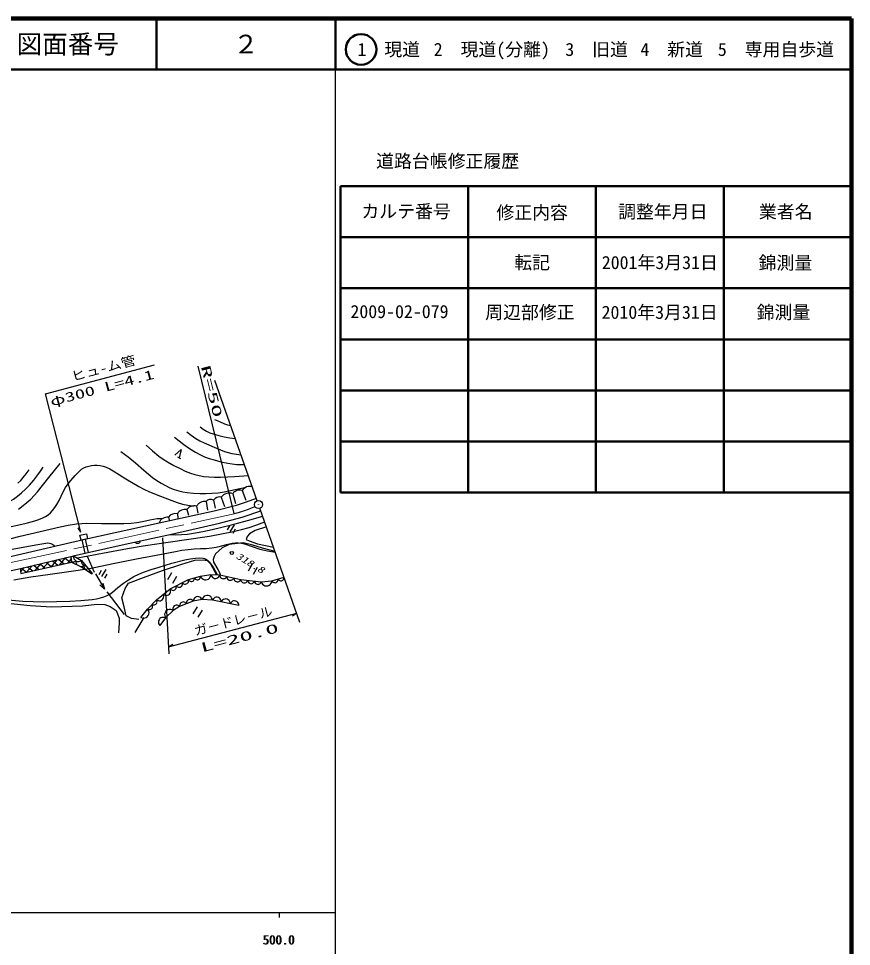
# Model space of a CAD drawing. Units: millimetres, scale not verified. Extents: x 300721 to 940721, y 14804 to 374804.
# Drawn here: x 777718 to 940721, y 193161 to 374804 of the extents above; entities that cross this region are included whole.
import ezdxf
from ezdxf.enums import TextEntityAlignment as Align

# ---------------------------------------------------------------- set-up
doc = ezdxf.new("R2010")
doc.units = ezdxf.units.MM
doc.header["$LTSCALE"] = 1000
doc.linetypes.add('CHAIN', pattern=[18.5, 12, -1.5, 3.5, -1.5])
for name, color, linetype, lineweight in [('M-BGD', 7, 'Continuous', 25), ('M-BMK', 2, 'CHAIN', 13), ('M-TTL', 2, 'Continuous', 140), ('M-TTL-BAND', 7, 'Continuous', 25), ('M-TTL-FRAM', 2, 'Continuous', 50), ('M-TTL-LINE', 7, 'Continuous', 50)]:
    doc.layers.add(name, color=color, linetype=linetype, lineweight=lineweight)
doc.layers.add('M-TTL-TXT', color=7, linetype='Continuous')
doc.styles.add('ＭＳ ゴシック', font='')
doc.styles.get('ＭＳ ゴシック').set_extended_font_data('MS Gothic')

# ---------------------------------------------------------------- blocks, each defined once
blk = doc.blocks.new('BUHIN1')
at = {"color": 7, "linetype": 'Continuous', "lineweight": 25}
for radius in [796, 24]:
    blk.add_circle((0, 0), radius, dxfattribs=at)
blk = doc.blocks.new('BUHIN6')
at = {"color": 7, "linetype": 'Continuous', "lineweight": 25}
blk.add_lwpolyline([(-426, -459), (-289, -523), (-148, -551), (36, -555), (185, -505), (320, -429), (452, -287), (518, -147), (556, 5), (538, 188), (498, 324), (426, 459)], dxfattribs=at)
blk = doc.blocks.new('BUHIN7')
at = {"color": 7, "linetype": 'Continuous', "lineweight": 25}
blk.add_lwpolyline([(-672, -525), (-501, -640), (-318, -708), (-72, -754), (139, -719), (337, -646), (545, -484), (664, -310), (749, -114), (764, 137), (739, 328), (672, 525)], dxfattribs=at)
blk = doc.blocks.new('BUHIN8')
at = {"color": 7, "linetype": 'Continuous', "lineweight": 25}
blk.add_lwpolyline([(-601, -306), (-486, -422), (-354, -502), (-169, -575), (0, -579), (164, -553), (350, -458), (469, -341), (564, -201), (614, -9), (624, 143), (601, 306)], dxfattribs=at)
blk = doc.blocks.new('BUHIN9')
at = {"color": 7, "linetype": 'Continuous', "lineweight": 25}
blk.add_lwpolyline([(-590, -164), (-508, -288), (-406, -383), (-254, -481), (-105, -516), (46, -521), (229, -471), (356, -388), (466, -281), (545, -119), (581, 15), (590, 164)], dxfattribs=at)
blk = doc.blocks.new('BUHIN12')
at = {"color": 7, "linetype": 'Continuous', "lineweight": 25}
blk.add_lwpolyline([(-689, 153), (-672, -17), (-620, -170), (-519, -351), (-386, -467), (-235, -555), (-22, -602), (152, -587), (321, -538), (489, -416), (599, -299), (689, -153)], dxfattribs=at)
blk = doc.blocks.new('BUHIN13')
at = {"color": 7, "linetype": 'Continuous', "lineweight": 25}
blk.add_lwpolyline([(-667, 77), (-635, -83), (-569, -222), (-456, -384), (-319, -480), (-168, -548), (39, -572), (202, -540), (358, -477), (504, -345), (596, -224), (667, -77)], dxfattribs=at)
blk = doc.blocks.new('BUHIN15')
at = {"color": 7, "linetype": 'Continuous', "lineweight": 25}
blk.add_lwpolyline([(-590, -180), (-505, -303), (-399, -396), (-244, -491), (-92, -522), (60, -524), (243, -468), (368, -381), (477, -271), (552, -106), (585, 30), (590, 180)], dxfattribs=at)
blk = doc.blocks.new('BUHIN19')
at = {"color": 7, "linetype": 'Continuous', "lineweight": 25}
blk.add_lwpolyline([(672, 252), (564, 388), (434, 489), (247, 587), (69, 613), (-108, 604), (-316, 526), (-455, 416), (-573, 280), (-648, 83), (-676, -77), (-672, -252)], dxfattribs=at)
blk = doc.blocks.new('BUHIN22')
at = {"color": 7, "linetype": 'Continuous', "lineweight": 25}
blk.add_lwpolyline([(860, -176), (836, 35), (767, 224), (638, 448), (470, 590), (281, 695), (15, 750), (-201, 727), (-411, 662), (-618, 507), (-751, 360), (-860, 176)], dxfattribs=at)
blk = doc.blocks.new('BUHIN39')
at = {"color": 7, "linetype": 'Continuous', "lineweight": 25}
blk.add_circle((0, 0), 298, dxfattribs=at)
blk = doc.blocks.new('BUHIN40')
at = {"color": 7, "linetype": 'Continuous', "lineweight": 25}
for p, q in [((-464, 470), (-959, -353)), ((412, 686), (-412, -686)), ((633, -189), (139, -1012))]:
    blk.add_line(p, q, dxfattribs=at)
blk = doc.blocks.new('BUHIN41')
at = {"color": 7, "linetype": 'Continuous', "lineweight": 25}
blk.add_line((-276, -763), (272, -1092), dxfattribs=at)
blk.add_lwpolyline([(-828, -431), (412, 686), (8, -934)], dxfattribs=at)
blk = doc.blocks.new('BUHIN42')
at = {"color": 7, "linetype": 'Continuous', "lineweight": 25}
for p, q in [((-116, 1003), (-940, -369)), ((113, -1001), (937, 371))]:
    blk.add_line(p, q, dxfattribs=at)

msp = doc.modelspace()

# ---------------------------------------------------------------- linework, layer by layer
at = {"layer": 'M-BGD'}
for p, q in [((783010, 301336), (804326, 307004)), ((819895, 277887), (812856, 306768)), ((824431, 280368), (816132, 303977)), ((789895, 274231), (783010, 301336)), ((819636, 281789), (820189, 279854)), ((821488, 282424), (822179, 280545)), ((814412, 280241), (814716, 278582)), ((815877, 280545), (816181, 278969)), ((817397, 281098), (818005, 279301)), ((820345, 279524), (822327, 280185)), ((822327, 280185), (824258, 280909)), ((805261, 276073), (815975, 278458)), ((810652, 278665), (810984, 277559)), ((812560, 279328), (812808, 277974)), ((815975, 278458), (820345, 279524)), ((821507, 277197), (825124, 278445)), ((832793, 256580), (824929, 278953)), ((807059, 277172), (807197, 276592)), ((808800, 277864), (808911, 277006)), ((817076, 276029), (821507, 277197)), ((789895, 274231), (789370, 275130)), ((790697, 272880), (805261, 276073)), ((807634, 273898), (817076, 276029)), ((824027, 274602), (822894, 273955)), ((826224, 275317), (824027, 274602)), ((771544, 268441), (790697, 272880)), ((789737, 273672), (790984, 273955)), ((789960, 272692), (789737, 273672)), ((791207, 272976), (789960, 272692)), ((790110, 272744), (790700, 270143)), ((790743, 272891), (791335, 270284)), ((790984, 273955), (791207, 272976)), ((798025, 271803), (803968, 273075)), ((803965, 273074), (807634, 273898)), ((805900, 273140), (807100, 250460)), ((822436, 273443), (822274, 272796)), ((822274, 272796), (822867, 272553)), ((822894, 273955), (822436, 273443)), ((822867, 272553), (824486, 271986)), ((788424, 269637), (798001, 271768)), ((817554, 271177), (816287, 270018)), ((818957, 271825), (817554, 271177)), ((821681, 272202), (818957, 271825)), ((823542, 271744), (821681, 272202)), ((825456, 271096), (823542, 271744)), ((824486, 271986), (827616, 271355)), ((827936, 270446), (825456, 271096)), ((778079, 267159), (787921, 269500)), ((785240, 268862), (784082, 267476)), ((785571, 268941), (786643, 268045)), ((786866, 269249), (785682, 267832)), ((786785, 269230), (787875, 268319)), ((787995, 269040), (787283, 268188)), ((787920, 269508), (788457, 269642)), ((788155, 268332), (787920, 269508)), ((787921, 269500), (788103, 268370)), ((788457, 269642), (790036, 268735)), ((791169, 269592), (792530, 266454)), ((812217, 268788), (813845, 268831)), ((816017, 269505), (815801, 268885)), ((815807, 268902), (815885, 268414)), ((816287, 270018), (816017, 269505)), ((767598, 264928), (778079, 267159)), ((778018, 267132), (778179, 266164)), ((778735, 267315), (778112, 266568)), ((778179, 266164), (788095, 268368)), ((778284, 267208), (779249, 266402)), ((780361, 267702), (779282, 266410)), ((779499, 267496), (780481, 266676)), ((780713, 267785), (781714, 266950)), ((781988, 268089), (780882, 266765)), ((781927, 268074), (782946, 267224)), ((783614, 268476), (782482, 267121)), ((783142, 268363), (784178, 267498)), ((784356, 268652), (785411, 267772)), ((790036, 267425), (788155, 268332)), ((790036, 268735), (792152, 266149)), ((792085, 266048), (790036, 267425)), ((805920, 266732), (809647, 267974)), ((809647, 267974), (812217, 268788)), ((813825, 268830), (814645, 268693)), ((814645, 268693), (815282, 268065)), ((815282, 268065), (816478, 265926)), ((815885, 268414), (816731, 266982)), ((792152, 266149), (792085, 266048)), ((792749, 266117), (794518, 263096)), ((799238, 264290), (802194, 265404)), ((802194, 265404), (805920, 266732)), ((810982, 264980), (813344, 265636)), ((813344, 265636), (815378, 265964)), ((815378, 265964), (817084, 265898)), ((816731, 266982), (817116, 266214)), ((817084, 265898), (821217, 264980)), ((817116, 266214), (817194, 265883)), ((827318, 264717), (829680, 265439)), ((798553, 263219), (799238, 264290)), ((807374, 263143), (810982, 264980)), ((821217, 264980), (825219, 264520)), ((825219, 264520), (827318, 264717)), ((795018, 262592), (798395, 258155)), ((797953, 261420), (798553, 263219)), ((804684, 261043), (807374, 263143)), ((773671, 260564), (780011, 259921)), ((780011, 259921), (784159, 259621)), ((784159, 259621), (790242, 259835)), ((790242, 259835), (793112, 260135)), ((793112, 260135), (794612, 260092)), ((794612, 260092), (795640, 259707)), ((798381, 259621), (797953, 261420)), ((802978, 259206), (804684, 261043)), ((811920, 260740), (809231, 259732)), ((813625, 261053), (811920, 260740)), ((815689, 260957), (813625, 261053)), ((820852, 259900), (815689, 260957)), ((795640, 259707), (796839, 258936)), ((796839, 258936), (797396, 257394)), ((798767, 257908), (798381, 259621)), ((801666, 257566), (802978, 259206)), ((807958, 258940), (806494, 257475)), ((807030, 251818), (832198, 258375)), ((809231, 259732), (807958, 258940)), ((832198, 258375), (831302, 257845)), ((797396, 256537), (797268, 254566)), ((797396, 257394), (797396, 256537)), ((799795, 257351), (798767, 257908)), ((801251, 257180), (799795, 257351)), ((802248, 257542), (800454, 254631)), ((806494, 257475), (805340, 255992)), ((807030, 251818), (807925, 252348))]:
    msp.add_line(p, q, dxfattribs=at)
for points in [[(816060, 296343), (817029, 295892), (818026, 295494), (818641, 295296), (819261, 295116)], [(813254, 294852), (813870, 294408), (814517, 294017), (815154, 293728), (815826, 293491), (816895, 293187), (817984, 292940), (819061, 292748), (820154, 292583)], [(808256, 292879), (809139, 292115), (810066, 291392), (811175, 290647), (812329, 289946), (813204, 289462), (814104, 289033), (815028, 288685), (815983, 288389), (817310, 288035), (818648, 287739), (819536, 287606), (820428, 287533), (821186, 287503), (821945, 287488)], [(810668, 293888), (811514, 293221), (812394, 292606), (813192, 292149), (814028, 291739), (816008, 290879), (818019, 290070), (818730, 289839), (819464, 289663), (820360, 289522), (821266, 289421)], [(802678, 291273), (803905, 290197), (805168, 289170), (806016, 288558), (806898, 287996), (808092, 287326), (809317, 286707), (810344, 286230), (811392, 285811), (812199, 285550), (813035, 285344), (813972, 285178), (814927, 285070), (816075, 285011), (817224, 285012), (819964, 285151), (822706, 285323)], [(797733, 290073), (799180, 288986), (800588, 287853), (802242, 286393), (803946, 284970), (804755, 284381), (805596, 283843), (806445, 283380), (807331, 282966), (808178, 282630), (809053, 282348), (809878, 282154), (810724, 282017), (811956, 281894), (813208, 281830), (814389, 281818), (815566, 281867), (816757, 281988), (817952, 282171), (820099, 282589), (822243, 283058)], [(773196, 274691), (778078, 275741), (779496, 276076), (780911, 276473), (781711, 276742), (782487, 277066), (782996, 277338), (783483, 277665), (783938, 278053), (784352, 278487), (784806, 279058), (785216, 279671), (785658, 280464), (786049, 281288), (786461, 282166), (786928, 283020), (787398, 283693), (787927, 284344), (788783, 285330), (789677, 286267), (790055, 286573), (790468, 286831), (790941, 287045), (791449, 287208), (792014, 287325), (792583, 287382), (793132, 287379), (793674, 287315), (794258, 287175), (794835, 286974), (795563, 286641), (796263, 286256), (798725, 284702), (801224, 283196), (802262, 282659), (803336, 282171), (805518, 281276), (807729, 280434), (808769, 280072), (809835, 279766), (810821, 279575), (811819, 279443), (811918, 279431), (812027, 279419)], [(777717, 278776), (778944, 279744), (780126, 280752), (780802, 281426), (781437, 282143), (783653, 284937), (785889, 287701)], [(756766, 274273), (758936, 274629), (761096, 275043), (763025, 275483), (764940, 275982), (766924, 276560), (768889, 277194), (770697, 277838), (772490, 278540), (773713, 279074), (774917, 279666), (775824, 280174), (776701, 280734), (777525, 281336), (778313, 281986), (779093, 282709), (779836, 283481), (780676, 284459), (781475, 285482), (782017, 286213), (782558, 286958)], [(777596, 283849), (778134, 284366), (778636, 284932), (779214, 285673), (779768, 286439)], [(773213, 272215), (778050, 273464), (781941, 274413), (785844, 275303), (787451, 275624), (789078, 275887), (790070, 275981), (791076, 276016), (793964, 275959), (796858, 275963), (798320, 275976), (799776, 276049), (800865, 276176), (801945, 276361), (803400, 276674), (804872, 276927), (805426, 276962), (805982, 276977)], [(789253, 269224), (794153, 270137), (799061, 271074), (802134, 271596), (805226, 272060), (810156, 272749), (815087, 273498), (817450, 273921), (819811, 274406), (821327, 274770), (822827, 275193), (824363, 275700), (825895, 276251)], [(807320, 273800), (808468, 273757), (809624, 273774), (810787, 273883), (811955, 274053), (813796, 274379), (815623, 274764), (819422, 275713), (823216, 276723), (824359, 277046), (825500, 277375)], [(801486, 272544), (801471, 272423), (801433, 272315), (801363, 272187), (801268, 272106), (801160, 272047), (801008, 272015), (800886, 272024), (800766, 272060), (800648, 272147), (800569, 272230), (800508, 272334)], [(776492, 270901), (779656, 271498), (781508, 271856), (783422, 272163), (783743, 272133), (784050, 272043), (784432, 271851), (784804, 271613)], [(776815, 264924), (780134, 265486), (783463, 265990), (787552, 266546), (791630, 267161), (796219, 268139), (800824, 269059), (804632, 269736), (808429, 270471), (809663, 270714), (810908, 270898), (812103, 271009), (813312, 271060), (814441, 271095), (815562, 271192), (816409, 271328), (817248, 271525), (818391, 271857), (819543, 272128), (820137, 272184), (820735, 272179), (821343, 272121), (821949, 272002), (823438, 271437), (824948, 270929), (826458, 270595), (827981, 270317)], [(775666, 261000), (778522, 260742), (780556, 260661), (782593, 260639), (785161, 260660), (787738, 260740), (789928, 260886), (792115, 261091), (792943, 261215), (793770, 261400), (794406, 261602), (795033, 261864), (795571, 262151), (796086, 262494), (797133, 263412), (798226, 264289), (799248, 264947), (800301, 265552), (801230, 266008), (802186, 266410), (803684, 266941), (805210, 267418), (807725, 268164), (810259, 268853), (811280, 269036), (812318, 269162), (813069, 269203), (813829, 269184), (814118, 269119), (814395, 268994), (814726, 268753), (815018, 268466), (815424, 267952), (815788, 267394), (816191, 266695), (816577, 265974)], [(813344, 265636), (813458, 265414), (813612, 265235), (813846, 265044), (814090, 264958), (814341, 264920), (814656, 264971), (814883, 265086), (815087, 265244), (815249, 265499), (815334, 265717), (815378, 265964)], [(815378, 265964), (815434, 265765), (815530, 265595), (815689, 265401), (815873, 265291), (816071, 265219), (816335, 265209), (816538, 265266), (816730, 265361), (816903, 265542), (817008, 265704), (817084, 265898)], [(794209, 264306), (794518, 263096), (793617, 263959)], [(825219, 264520), (825320, 264286), (825465, 264093), (825692, 263882), (825934, 263777), (826188, 263722), (826514, 263752), (826753, 263854), (826972, 264002), (827155, 264252), (827257, 264468), (827318, 264717)], [(813625, 261053), (813525, 261237), (813392, 261384), (813192, 261542), (812985, 261609), (812773, 261637), (812509, 261588), (812320, 261488), (812152, 261351), (812020, 261133), (811952, 260949), (811920, 260740)], [(815689, 260957), (815623, 261198), (815508, 261405), (815318, 261641), (815096, 261776), (814857, 261864), (814537, 261879), (814291, 261813), (814058, 261700), (813846, 261482), (813718, 261286), (813625, 261053)], [(809231, 259732), (809092, 259849), (808938, 259925), (808727, 259988), (808540, 259977), (808360, 259932), (808163, 259809), (808043, 259668), (807951, 259505), (807914, 259287), (807918, 259118), (807958, 258940)], [(801666, 257566), (801904, 257477), (802142, 257447), (802451, 257463), (802694, 257564), (802909, 257708), (803113, 257962), (803205, 258204), (803251, 258463), (803199, 258767), (803114, 258990), (802978, 259206)], [(807958, 258940), (807735, 259053), (807504, 259108), (807200, 259127), (806951, 259053), (806724, 258936), (806497, 258709), (806380, 258482), (806307, 258233), (806325, 257929), (806384, 257702), (806494, 257475)], [(806494, 257475), (806280, 257552), (806066, 257576), (805790, 257558), (805574, 257464), (805383, 257333), (805204, 257103), (805124, 256885), (805086, 256653), (805137, 256381), (805216, 256184), (805340, 255992)]]:
    msp.add_lwpolyline(points, dxfattribs=at)
for centre, radius, start, end in [((818977, 279950), 1953, 70.28252, 144.02232), ((820986, 280872), 1632, 72.07661, 145.8164), ((823004, 281402), 1828, 75.48138, 145.98963), ((814094, 278550), 1720, 79.35207, 153.09187), ((815347, 279416), 1247, 64.85522, 138.59501), ((817006, 279808), 1348, 73.11321, 146.85301), ((808390, 276357), 1561, 74.77454, 148.51433), ((810261, 277030), 1682, 76.53479, 150.27459), ((812048, 277725), 1683, 72.30911, 146.04891), ((806852, 275399), 1786, 83.33334, 157.07314), ((787844, 270403), 977, 275.35806, 308.88159), ((789423, 269496), 977, 171.36642, 308.88159), ((788323, 269409), 977, 258.65268, 308.88159), ((789902, 268502), 977, 171.36642, 223.24721), ((789902, 268502), 977, 265.27138, 308.88159), ((791001, 268589), 977, 171.36642, 267.21239), ((791480, 267595), 977, 171.36642, 221.90683), ((791480, 267595), 977, 250.28062, 285.35774)]:
    msp.add_arc(centre, radius, start, end, dxfattribs=at)
at = {"layer": 'M-BMK'}
msp.add_line((739227, 260164), (819902, 277873), dxfattribs=at)
msp.add_arc((814156, 301293), 24116, 283.71584, 294.16254, dxfattribs=at)
at = {"layer": 'M-TTL'}
for p, q in [((940721, 374804), (300721, 374804)), ((940721, 14804), (940721, 374804))]:
    msp.add_line(p, q, dxfattribs=at)
at = {"layer": 'M-TTL-BAND'}
for p, q in [((839721, 14804), (839721, 364804)), ((300721, 199804), (839721, 199804)), ((828721, 199804), (828721, 198804))]:
    msp.add_line(p, q, dxfattribs=at)
at = {"layer": 'M-TTL-FRAM'}
for p, q in [((840721, 342001), (840721, 282001)), ((840721, 342001), (940721, 342001)), ((840721, 282001), (940721, 282001))]:
    msp.add_line(p, q, dxfattribs=at)
at = {"layer": 'M-TTL-LINE'}
for p, q in [((804717, 374804), (804717, 364804)), ((839721, 374804), (839721, 364804)), ((300721, 364804), (940721, 364804)), ((865721, 342001), (865721, 282001)), ((890721, 342001), (890721, 282001)), ((915721, 342001), (915721, 282001)), ((840721, 332001), (940721, 332001)), ((840721, 322001), (940721, 322001)), ((840721, 312001), (940721, 312001)), ((840721, 302001), (940721, 302001)), ((840721, 292001), (940721, 292001))]:
    msp.add_line(p, q, dxfattribs=at)
msp.add_circle((844751, 368762), 3000, dxfattribs=at)

# ---------------------------------------------------------------- block references
at = {"layer": 'M-BGD'}
for name, p in [('BUHIN41', (809112, 289752)), ('BUHIN1', (824679, 279660)), ('BUHIN40', (819494, 275040)), ('BUHIN39', (819462, 270188)), ('BUHIN42', (823570, 267017)), ('BUHIN40', (794373, 266255)), ('BUHIN42', (807784, 265301)), ('BUHIN9', (811573, 265144)), ('BUHIN9', (812753, 265472)), ('BUHIN12', (817772, 265745)), ('BUHIN12', (819150, 265439)), ('BUHIN12', (820528, 265133)), ('BUHIN15', (829089, 265258)), ('BUHIN8', (807975, 263449)), ('BUHIN8', (809178, 264061)), ('BUHIN8', (810381, 264673)), ('BUHIN13', (821884, 264903)), ('BUHIN13', (823218, 264750)), ('BUHIN13', (824552, 264597)), ('BUHIN15', (827909, 264898)), ('BUHIN7', (805356, 261568)), ('BUHIN7', (806701, 262618)), ('BUHIN6', (803405, 259665)), ('BUHIN6', (804257, 260584)), ('BUHIN19', (809903, 259984)), ('BUHIN19', (811248, 260488)), ('BUHIN22', (816550, 260781)), ('BUHIN22', (818270, 260428)), ('BUHIN22', (819991, 260076)), ('BUHIN42', (812765, 258611))]:
    msp.add_blockref(name, p, dxfattribs=at)

# ---------------------------------------------------------------- texts
at = {"layer": 'M-BGD', "style": 'ＭＳ ゴシック'}
for s, rotation, width, p in [('ヒュ-ム管', 15, 1.15, (788453, 303258)), ('φ300 L=4.1', 15.1, 1.6, (784294, 298342)), ('R=50', 284, 2.1, (812854, 306578)), ('ガ－ドレ－ル', 14.7, 1.05, (812478, 253464)), ('L=20.0', 14.8, 2.1, (813748, 250176))]:
    msp.add_text(s, height=1833, rotation=rotation, dxfattribs=dict(at, width=width)).set_placement(p, align=Align.BOTTOM_LEFT)
at = {"layer": 'M-BGD', "style": 'ＭＳ ゴシック', "oblique": 15, "width": 1.35}
msp.add_text('318.8', height=1320, rotation=329, dxfattribs=at).set_placement((819934, 268896), align=Align.BOTTOM_LEFT)
at = {"layer": 'M-TTL-BAND', "style": 'ＭＳ ゴシック'}
for p in [(828565, 192999), (828721, 192999)]:
    msp.add_text('500.0', height=1833, dxfattribs=at).set_placement(p, align=Align.BOTTOM_CENTER)
at = {"layer": 'M-TTL-TXT', "style": 'ＭＳ ゴシック'}
for s, height, p in [('図面番号', 3666, (787342, 369804)), ('２', 3666, (822217, 369804)), ('1\u3000現道', 2566, (850169, 368762)), ('2\u3000現道(分離)', 2566, (870339, 368762)), ('3\u3000旧道', 2566, (890842, 368762)), ('4\u3000新道', 2566, (905544, 368762)), ('5\u3000専用自歩道', 2566, (925949, 368762)), ('道路台帳修正履歴', 2566, (861689, 346917)), ('カルテ番号', 2566, (853560, 337081)), ('修正内容', 2566, (878229, 336827)), ('調整年月日', 2566, (903809, 337001)), ('業者名', 2566, (927855, 337001)), ('転記', 2566, (878221, 327050)), ('2001年3月31日', 2566, (903221, 327050)), ('錦測量', 2566, (927797, 326993)), ('2009-02-079', 2566, (852269, 317449)), ('周辺部修正', 2566, (877796, 317306)), ('2010年3月31日', 2566, (903181, 317306)), ('錦測量', 2566, (927425, 317306))]:
    msp.add_text(s, height=height, dxfattribs=at).set_placement(p, align=Align.MIDDLE_CENTER)

doc.saveas('drawing.dxf')
